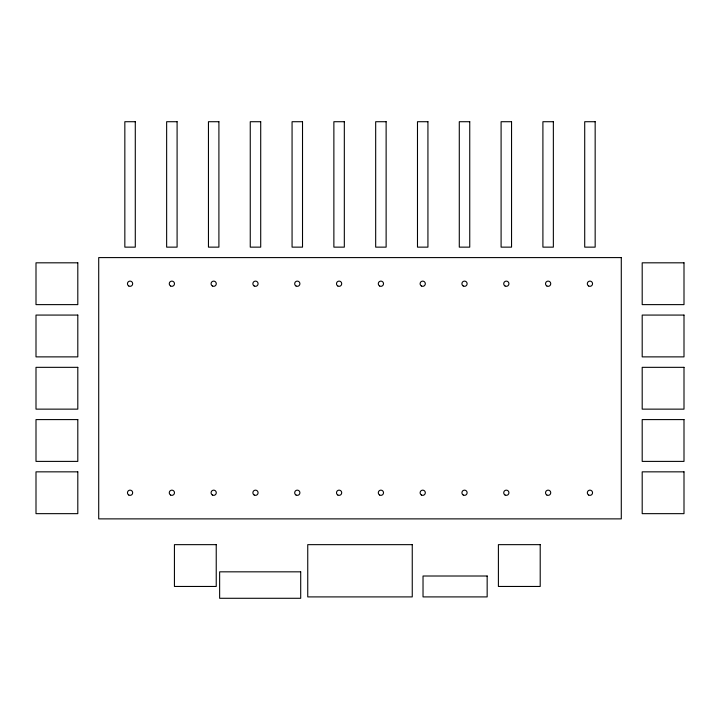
<?xml version="1.0" encoding="UTF-8"?>
<svg xmlns="http://www.w3.org/2000/svg" width="720" height="720" viewBox="0 0 720 720"><rect width="100%" height="100%" fill="white"/><g stroke="black" fill="none" stroke-linecap="round" stroke-linejoin="round"><path stroke-width="1.08" d="M135.288 121.716L124.839 121.716L124.839 247.14L135.288 247.14L135.288 121.716M177.093 121.716L166.644 121.716L166.644 247.14L177.093 247.14L177.093 121.716M218.907 121.716L208.449 121.716L208.449 247.14L218.907 247.14L218.907 121.716M260.712 121.716L250.254 121.716L250.254 247.14L260.712 247.14L260.712 121.716M302.517 121.716L292.068 121.716L292.068 247.14L302.517 247.14L302.517 121.716M344.322 121.716L333.873 121.716L333.873 247.14L344.322 247.14L344.322 121.716M386.127 121.716L375.678 121.716L375.678 247.14L386.127 247.14L386.127 121.716M427.932 121.716L417.483 121.716L417.483 247.14L427.932 247.14L427.932 121.716M469.746 121.716L459.288 121.716L459.288 247.14L469.746 247.14L469.746 121.716M511.551 121.716L501.093 121.716L501.093 247.14L511.551 247.14L511.551 121.716M553.356 121.716L542.907 121.716L542.907 247.14L553.356 247.14L553.356 121.716M595.161 121.716L584.712 121.716L584.712 247.14L595.161 247.14L595.161 121.716M621.288 257.589L98.712 257.589L98.712 518.877L621.288 518.877L621.288 257.589M77.805 262.818L36 262.818L36 304.623L77.805 304.623L77.805 262.818M684 262.818L642.195 262.818L642.195 304.623L684 304.623L684 262.818M77.805 315.072L36 315.072L36 356.877L77.805 356.877L77.805 315.072M684 315.072L642.195 315.072L642.195 356.877L684 356.877L684 315.072M77.805 367.335L36 367.335L36 409.14L77.805 409.14L77.805 367.335M684 367.335L642.195 367.335L642.195 409.14L684 409.14L684 367.335M77.805 419.589L36 419.589L36 461.394L77.805 461.394L77.805 419.589M684 419.589L642.195 419.589L642.195 461.394L684 461.394L684 419.589M77.805 471.843L36 471.843L36 513.657L77.805 513.657L77.805 471.843M684 471.843L642.195 471.843L642.195 513.657L684 513.657L684 471.843M216.234 544.653L174.429 544.653L174.429 586.458L216.234 586.458L216.234 544.653M412.254 544.653L307.746 544.653L307.746 596.907L412.254 596.907L412.254 544.653M540.207 544.653L498.402 544.653L498.402 586.458L540.207 586.458L540.207 544.653M300.708 571.833L219.636 571.833L219.636 598.284L300.708 598.284L300.708 571.833M487.161 576.009L423.027 576.009L423.027 596.907L487.161 596.907L487.161 576.009M588.627 285.984A2.61 2.61 0 0 0 592.551 283.716A2.61 2.61 0 0 0 588.627 281.457A2.61 2.61 0 0 0 588.627 285.984M546.822 285.984A2.61 2.61 0 0 0 550.746 283.716A2.61 2.61 0 0 0 546.822 281.457A2.61 2.61 0 0 0 546.822 285.984M505.017 285.984A2.61 2.61 0 0 0 508.932 283.716A2.61 2.61 0 0 0 505.017 281.457A2.61 2.61 0 0 0 505.017 285.984M463.212 285.984A2.61 2.61 0 0 0 467.127 283.716A2.61 2.61 0 0 0 463.212 281.457A2.61 2.61 0 0 0 463.212 285.984M421.407 285.984A2.61 2.61 0 0 0 425.322 283.716A2.61 2.61 0 0 0 421.407 281.457A2.61 2.61 0 0 0 421.407 285.984M379.593 285.984A2.61 2.61 0 0 0 383.517 283.716A2.61 2.61 0 0 0 379.593 281.457A2.61 2.61 0 0 0 379.593 285.984M337.788 285.984A2.61 2.61 0 0 0 341.712 283.716A2.61 2.61 0 0 0 337.788 281.457A2.61 2.61 0 0 0 337.788 285.984M295.983 285.984A2.61 2.61 0 0 0 299.907 283.716A2.61 2.61 0 0 0 295.983 281.457A2.61 2.61 0 0 0 295.983 285.984M254.178 285.984A2.61 2.61 0 0 0 258.093 283.716A2.61 2.61 0 0 0 254.178 281.457A2.61 2.61 0 0 0 254.178 285.984M212.373 285.984A2.61 2.61 0 0 0 216.288 283.716A2.61 2.61 0 0 0 212.373 281.457A2.61 2.61 0 0 0 212.373 285.984M170.568 285.984A2.61 2.61 0 0 0 174.483 283.716A2.61 2.61 0 0 0 170.568 281.457A2.61 2.61 0 0 0 170.568 285.984M128.754 285.984A2.61 2.61 0 0 0 132.678 283.716A2.61 2.61 0 0 0 128.754 281.457A2.61 2.61 0 0 0 128.754 285.984M128.754 495.009A2.61 2.61 0 0 0 132.678 492.75A2.61 2.61 0 0 0 128.754 490.491A2.61 2.61 0 0 0 128.754 495.009M170.568 495.009A2.61 2.61 0 0 0 174.483 492.75A2.61 2.61 0 0 0 170.568 490.491A2.61 2.61 0 0 0 170.568 495.009M212.373 495.009A2.61 2.61 0 0 0 216.288 492.75A2.61 2.61 0 0 0 212.373 490.491A2.61 2.61 0 0 0 212.373 495.009M254.178 495.009A2.61 2.61 0 0 0 258.093 492.75A2.61 2.61 0 0 0 254.178 490.491A2.61 2.61 0 0 0 254.178 495.009M295.983 495.009A2.61 2.61 0 0 0 299.907 492.75A2.61 2.61 0 0 0 295.983 490.491A2.61 2.61 0 0 0 295.983 495.009M337.788 495.009A2.61 2.61 0 0 0 341.712 492.75A2.61 2.61 0 0 0 337.788 490.491A2.61 2.61 0 0 0 337.788 495.009M379.593 495.009A2.61 2.61 0 0 0 383.517 492.75A2.61 2.61 0 0 0 379.593 490.491A2.61 2.61 0 0 0 379.593 495.009M421.407 495.009A2.61 2.61 0 0 0 425.322 492.75A2.61 2.61 0 0 0 421.407 490.491A2.61 2.61 0 0 0 421.407 495.009M463.212 495.009A2.61 2.61 0 0 0 467.127 492.75A2.61 2.61 0 0 0 463.212 490.491A2.61 2.61 0 0 0 463.212 495.009M505.017 495.009A2.61 2.61 0 0 0 508.932 492.75A2.61 2.61 0 0 0 505.017 490.491A2.61 2.61 0 0 0 505.017 495.009M546.822 495.009A2.61 2.61 0 0 0 550.746 492.75A2.61 2.61 0 0 0 546.822 490.491A2.61 2.61 0 0 0 546.822 495.009M588.627 495.009A2.61 2.61 0 0 0 592.551 492.75A2.61 2.61 0 0 0 588.627 490.491A2.61 2.61 0 0 0 588.627 495.009"/></g></svg>
